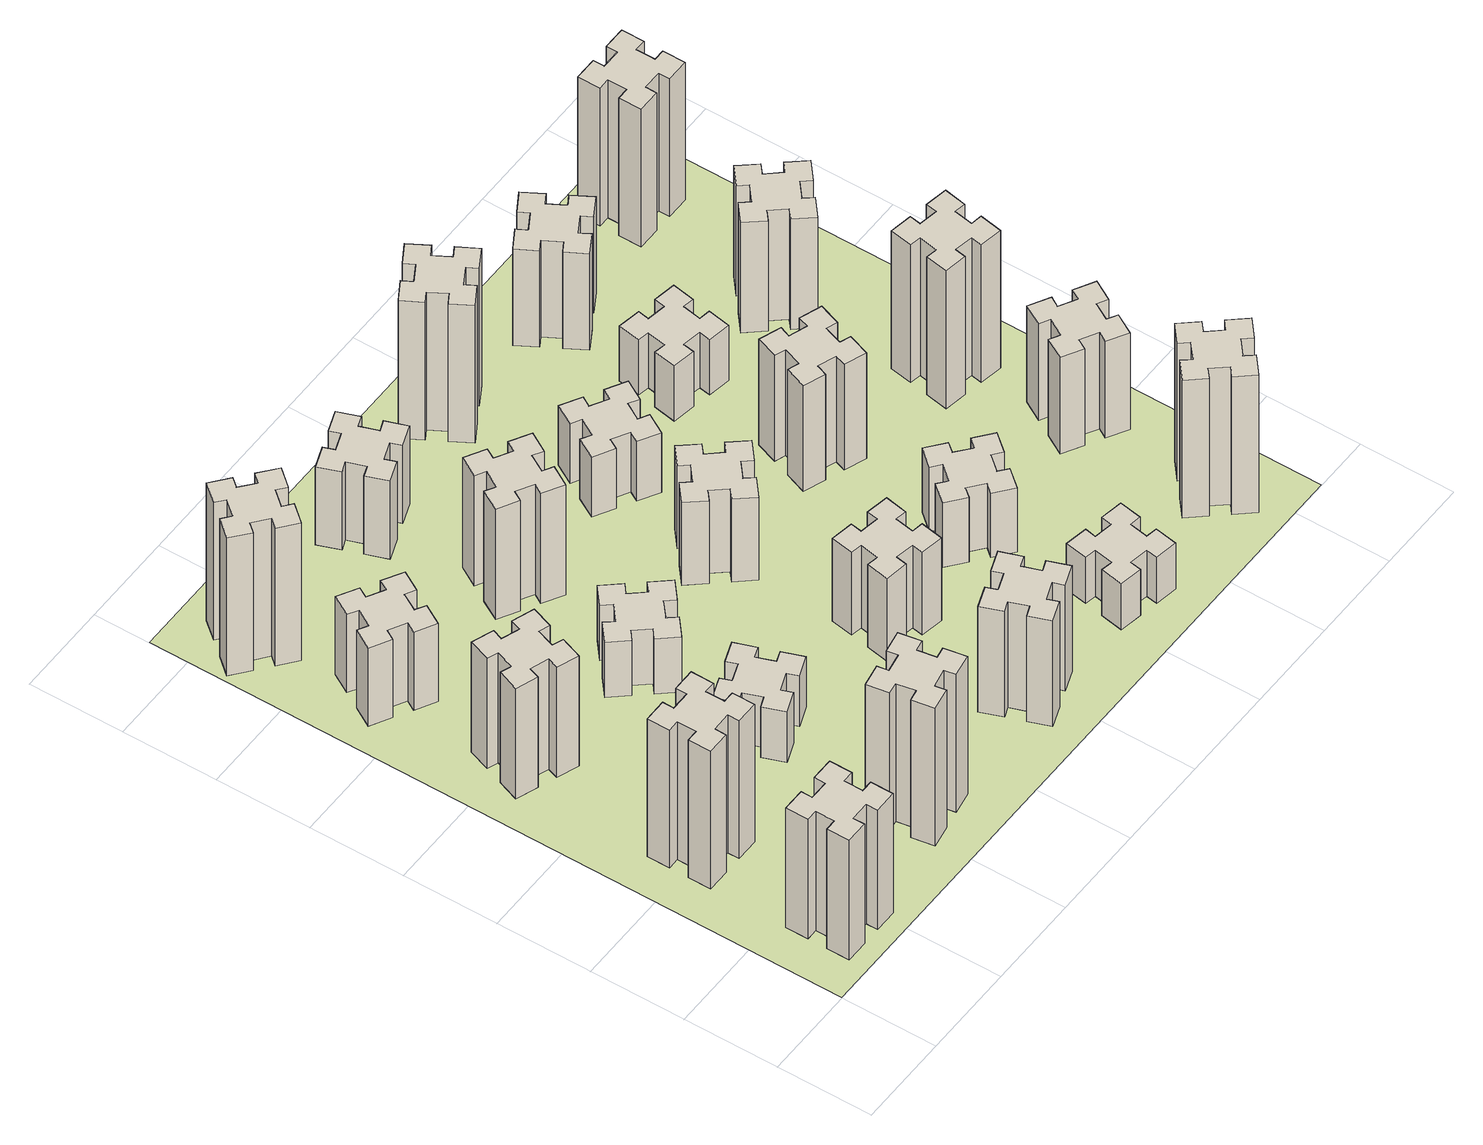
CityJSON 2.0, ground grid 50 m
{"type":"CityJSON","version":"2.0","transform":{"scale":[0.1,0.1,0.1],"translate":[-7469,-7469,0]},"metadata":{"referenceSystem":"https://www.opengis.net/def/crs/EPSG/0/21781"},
"CityObjects":{
"building1":{"type":"Building","attributes":{"class":"1000","function":"1000","usage":"1000","yearOfConstruction":2016,"roofType":"1000","measuredHeight":78,"storeysAboveGround":30,"storeysBelowGround":0},"geometry":[{"type":"Solid","lod":"1","boundaries":[[[[0,1,2,3,4,5,6,7,8,9,10,11,12,13,14,15,16,17,18,19]],[[17,16,20,21]],[[16,15,22,20]],[[15,14,23,22]],[[14,13,24,23]],[[13,12,25,24]],[[12,11,26,25]],[[11,10,27,26]],[[10,9,28,27]],[[9,8,29,28]],[[8,7,30,29]],[[7,6,31,30]],[[6,5,32,31]],[[5,4,33,32]],[[4,3,34,33]],[[3,2,35,34]],[[2,1,36,35]],[[1,0,37,36]],[[0,19,38,37]],[[19,18,39,38]],[[18,17,21,39]],[[24,25,26,27,28,29,30,31,32,33,34,35,36,37,38,39,21,20,22,23]]]]}]},
"building2":{"type":"Building","attributes":{"class":"1000","function":"1000","usage":"1000","yearOfConstruction":2016,"roofType":"1000","measuredHeight":90,"storeysAboveGround":30,"storeysBelowGround":0},"geometry":[{"type":"Solid","lod":"1","boundaries":[[[[40,41,42,43,44,45,46,47,48,49,50,51,52,53,54,55,56,57,58,59]],[[57,56,60,61]],[[56,55,62,60]],[[55,54,63,62]],[[54,53,64,63]],[[53,52,65,64]],[[52,51,66,65]],[[51,50,67,66]],[[50,49,68,67]],[[49,48,69,68]],[[48,47,70,69]],[[47,46,71,70]],[[46,45,72,71]],[[45,44,73,72]],[[44,43,74,73]],[[43,42,75,74]],[[42,41,76,75]],[[41,40,77,76]],[[40,59,78,77]],[[59,58,79,78]],[[58,57,61,79]],[[64,65,66,67,68,69,70,71,72,73,74,75,76,77,78,79,61,60,62,63]]]]}]},
"building3":{"type":"Building","attributes":{"class":"1000","function":"1000","usage":"1000","yearOfConstruction":2016,"roofType":"1000","measuredHeight":72,"storeysAboveGround":30,"storeysBelowGround":0},"geometry":[{"type":"Solid","lod":"1","boundaries":[[[[80,81,82,83,84,85,86,87,88,89,90,91,92,93,94,95,96,97,98,99]],[[97,96,100,101]],[[96,95,102,100]],[[95,94,103,102]],[[94,93,104,103]],[[93,92,105,104]],[[92,91,106,105]],[[91,90,107,106]],[[90,89,108,107]],[[89,88,109,108]],[[88,87,110,109]],[[87,86,111,110]],[[86,85,112,111]],[[85,84,113,112]],[[84,83,114,113]],[[83,82,115,114]],[[82,81,116,115]],[[81,80,117,116]],[[80,99,118,117]],[[99,98,119,118]],[[98,97,101,119]],[[104,105,106,107,108,109,110,111,112,113,114,115,116,117,118,119,101,100,102,103]]]]}]},
"building4":{"type":"Building","attributes":{"class":"1000","function":"1000","usage":"1000","yearOfConstruction":2016,"roofType":"1000","measuredHeight":51,"storeysAboveGround":30,"storeysBelowGround":0},"geometry":[{"type":"Solid","lod":"1","boundaries":[[[[120,121,122,123,124,125,126,127,128,129,130,131,132,133,134,135,136,137,138,139]],[[137,136,140,141]],[[136,135,142,140]],[[135,134,143,142]],[[134,133,144,143]],[[133,132,145,144]],[[132,131,146,145]],[[131,130,147,146]],[[130,129,148,147]],[[129,128,149,148]],[[128,127,150,149]],[[127,126,151,150]],[[126,125,152,151]],[[125,124,153,152]],[[124,123,154,153]],[[123,122,155,154]],[[122,121,156,155]],[[121,120,157,156]],[[120,139,158,157]],[[139,138,159,158]],[[138,137,141,159]],[[144,145,146,147,148,149,150,151,152,153,154,155,156,157,158,159,141,140,142,143]]]]}]},
"building5":{"type":"Building","attributes":{"class":"1000","function":"1000","usage":"1000","yearOfConstruction":2016,"roofType":"1000","measuredHeight":90,"storeysAboveGround":30,"storeysBelowGround":0},"geometry":[{"type":"Solid","lod":"1","boundaries":[[[[160,161,162,163,164,165,166,167,168,169,170,171,172,173,174,175,176,177,178,179]],[[177,176,180,181]],[[176,175,182,180]],[[175,174,183,182]],[[174,173,184,183]],[[173,172,185,184]],[[172,171,186,185]],[[171,170,187,186]],[[170,169,188,187]],[[169,168,189,188]],[[168,167,190,189]],[[167,166,191,190]],[[166,165,192,191]],[[165,164,193,192]],[[164,163,194,193]],[[163,162,195,194]],[[162,161,196,195]],[[161,160,197,196]],[[160,179,198,197]],[[179,178,199,198]],[[178,177,181,199]],[[184,185,186,187,188,189,190,191,192,193,194,195,196,197,198,199,181,180,182,183]]]]}]},
"building6":{"type":"Building","attributes":{"class":"1000","function":"1000","usage":"1000","yearOfConstruction":2016,"roofType":"1000","measuredHeight":90,"storeysAboveGround":30,"storeysBelowGround":0},"geometry":[{"type":"Solid","lod":"1","boundaries":[[[[200,201,202,203,204,205,206,207,208,209,210,211,212,213,214,215,216,217,218,219]],[[217,216,220,221]],[[216,215,222,220]],[[215,214,223,222]],[[214,213,224,223]],[[213,212,225,224]],[[212,211,226,225]],[[211,210,227,226]],[[210,209,228,227]],[[209,208,229,228]],[[208,207,230,229]],[[207,206,231,230]],[[206,205,232,231]],[[205,204,233,232]],[[204,203,234,233]],[[203,202,235,234]],[[202,201,236,235]],[[201,200,237,236]],[[200,219,238,237]],[[219,218,239,238]],[[218,217,221,239]],[[224,225,226,227,228,229,230,231,232,233,234,235,236,237,238,239,221,220,222,223]]]]}]},
"building7":{"type":"Building","attributes":{"class":"1000","function":"1000","usage":"1000","yearOfConstruction":2016,"roofType":"1000","measuredHeight":33,"storeysAboveGround":30,"storeysBelowGround":0},"geometry":[{"type":"Solid","lod":"1","boundaries":[[[[240,241,242,243,244,245,246,247,248,249,250,251,252,253,254,255,256,257,258,259]],[[257,256,260,261]],[[256,255,262,260]],[[255,254,263,262]],[[254,253,264,263]],[[253,252,265,264]],[[252,251,266,265]],[[251,250,267,266]],[[250,249,268,267]],[[249,248,269,268]],[[248,247,270,269]],[[247,246,271,270]],[[246,245,272,271]],[[245,244,273,272]],[[244,243,274,273]],[[243,242,275,274]],[[242,241,276,275]],[[241,240,277,276]],[[240,259,278,277]],[[259,258,279,278]],[[258,257,261,279]],[[264,265,266,267,268,269,270,271,272,273,274,275,276,277,278,279,261,260,262,263]]]]}]},
"building8":{"type":"Building","attributes":{"class":"1000","function":"1000","usage":"1000","yearOfConstruction":2016,"roofType":"1000","measuredHeight":36,"storeysAboveGround":30,"storeysBelowGround":0},"geometry":[{"type":"Solid","lod":"1","boundaries":[[[[280,281,282,283,284,285,286,287,288,289,290,291,292,293,294,295,296,297,298,299]],[[297,296,300,301]],[[296,295,302,300]],[[295,294,303,302]],[[294,293,304,303]],[[293,292,305,304]],[[292,291,306,305]],[[291,290,307,306]],[[290,289,308,307]],[[289,288,309,308]],[[288,287,310,309]],[[287,286,311,310]],[[286,285,312,311]],[[285,284,313,312]],[[284,283,314,313]],[[283,282,315,314]],[[282,281,316,315]],[[281,280,317,316]],[[280,299,318,317]],[[299,298,319,318]],[[298,297,301,319]],[[304,305,306,307,308,309,310,311,312,313,314,315,316,317,318,319,301,300,302,303]]]]}]},
"building9":{"type":"Building","attributes":{"class":"1000","function":"1000","usage":"1000","yearOfConstruction":2016,"roofType":"1000","measuredHeight":72,"storeysAboveGround":30,"storeysBelowGround":0},"geometry":[{"type":"Solid","lod":"1","boundaries":[[[[320,321,322,323,324,325,326,327,328,329,330,331,332,333,334,335,336,337,338,339]],[[337,336,340,341]],[[336,335,342,340]],[[335,334,343,342]],[[334,333,344,343]],[[333,332,345,344]],[[332,331,346,345]],[[331,330,347,346]],[[330,329,348,347]],[[329,328,349,348]],[[328,327,350,349]],[[327,326,351,350]],[[326,325,352,351]],[[325,324,353,352]],[[324,323,354,353]],[[323,322,355,354]],[[322,321,356,355]],[[321,320,357,356]],[[320,339,358,357]],[[339,338,359,358]],[[338,337,341,359]],[[344,345,346,347,348,349,350,351,352,353,354,355,356,357,358,359,341,340,342,343]]]]}]},
"building10":{"type":"Building","attributes":{"class":"1000","function":"1000","usage":"1000","yearOfConstruction":2016,"roofType":"1000","measuredHeight":69,"storeysAboveGround":30,"storeysBelowGround":0},"geometry":[{"type":"Solid","lod":"1","boundaries":[[[[360,361,362,363,364,365,366,367,368,369,370,371,372,373,374,375,376,377,378,379]],[[377,376,380,381]],[[376,375,382,380]],[[375,374,383,382]],[[374,373,384,383]],[[373,372,385,384]],[[372,371,386,385]],[[371,370,387,386]],[[370,369,388,387]],[[369,368,389,388]],[[368,367,390,389]],[[367,366,391,390]],[[366,365,392,391]],[[365,364,393,392]],[[364,363,394,393]],[[363,362,395,394]],[[362,361,396,395]],[[361,360,397,396]],[[360,379,398,397]],[[379,378,399,398]],[[378,377,381,399]],[[384,385,386,387,388,389,390,391,392,393,394,395,396,397,398,399,381,380,382,383]]]]}]},
"building11":{"type":"Building","attributes":{"class":"1000","function":"1000","usage":"1000","yearOfConstruction":2016,"roofType":"1000","measuredHeight":51,"storeysAboveGround":30,"storeysBelowGround":0},"geometry":[{"type":"Solid","lod":"1","boundaries":[[[[400,401,402,403,404,405,406,407,408,409,410,411,412,413,414,415,416,417,418,419]],[[417,416,420,421]],[[416,415,422,420]],[[415,414,423,422]],[[414,413,424,423]],[[413,412,425,424]],[[412,411,426,425]],[[411,410,427,426]],[[410,409,428,427]],[[409,408,429,428]],[[408,407,430,429]],[[407,406,431,430]],[[406,405,432,431]],[[405,404,433,432]],[[404,403,434,433]],[[403,402,435,434]],[[402,401,436,435]],[[401,400,437,436]],[[400,419,438,437]],[[419,418,439,438]],[[418,417,421,439]],[[424,425,426,427,428,429,430,431,432,433,434,435,436,437,438,439,421,420,422,423]]]]}]},
"building12":{"type":"Building","attributes":{"class":"1000","function":"1000","usage":"1000","yearOfConstruction":2016,"roofType":"1000","measuredHeight":54,"storeysAboveGround":30,"storeysBelowGround":0},"geometry":[{"type":"Solid","lod":"1","boundaries":[[[[440,441,442,443,444,445,446,447,448,449,450,451,452,453,454,455,456,457,458,459]],[[457,456,460,461]],[[456,455,462,460]],[[455,454,463,462]],[[454,453,464,463]],[[453,452,465,464]],[[452,451,466,465]],[[451,450,467,466]],[[450,449,468,467]],[[449,448,469,468]],[[448,447,470,469]],[[447,446,471,470]],[[446,445,472,471]],[[445,444,473,472]],[[444,443,474,473]],[[443,442,475,474]],[[442,441,476,475]],[[441,440,477,476]],[[440,459,478,477]],[[459,458,479,478]],[[458,457,461,479]],[[464,465,466,467,468,469,470,471,472,473,474,475,476,477,478,479,461,460,462,463]]]]}]},
"building13":{"type":"Building","attributes":{"class":"1000","function":"1000","usage":"1000","yearOfConstruction":2016,"roofType":"1000","measuredHeight":54,"storeysAboveGround":30,"storeysBelowGround":0},"geometry":[{"type":"Solid","lod":"1","boundaries":[[[[480,481,482,483,484,485,486,487,488,489,490,491,492,493,494,495,496,497,498,499]],[[497,496,500,501]],[[496,495,502,500]],[[495,494,503,502]],[[494,493,504,503]],[[493,492,505,504]],[[492,491,506,505]],[[491,490,507,506]],[[490,489,508,507]],[[489,488,509,508]],[[488,487,510,509]],[[487,486,511,510]],[[486,485,512,511]],[[485,484,513,512]],[[484,483,514,513]],[[483,482,515,514]],[[482,481,516,515]],[[481,480,517,516]],[[480,499,518,517]],[[499,498,519,518]],[[498,497,501,519]],[[504,505,506,507,508,509,510,511,512,513,514,515,516,517,518,519,501,500,502,503]]]]}]},
"building14":{"type":"Building","attributes":{"class":"1000","function":"1000","usage":"1000","yearOfConstruction":2016,"roofType":"1000","measuredHeight":39,"storeysAboveGround":30,"storeysBelowGround":0},"geometry":[{"type":"Solid","lod":"1","boundaries":[[[[520,521,522,523,524,525,526,527,528,529,530,531,532,533,534,535,536,537,538,539]],[[537,536,540,541]],[[536,535,542,540]],[[535,534,543,542]],[[534,533,544,543]],[[533,532,545,544]],[[532,531,546,545]],[[531,530,547,546]],[[530,529,548,547]],[[529,528,549,548]],[[528,527,550,549]],[[527,526,551,550]],[[526,525,552,551]],[[525,524,553,552]],[[524,523,554,553]],[[523,522,555,554]],[[522,521,556,555]],[[521,520,557,556]],[[520,539,558,557]],[[539,538,559,558]],[[538,537,541,559]],[[544,545,546,547,548,549,550,551,552,553,554,555,556,557,558,559,541,540,542,543]]]]}]},
"building15":{"type":"Building","attributes":{"class":"1000","function":"1000","usage":"1000","yearOfConstruction":2016,"roofType":"1000","measuredHeight":30,"storeysAboveGround":30,"storeysBelowGround":0},"geometry":[{"type":"Solid","lod":"1","boundaries":[[[[560,561,562,563,564,565,566,567,568,569,570,571,572,573,574,575,576,577,578,579]],[[577,576,580,581]],[[576,575,582,580]],[[575,574,583,582]],[[574,573,584,583]],[[573,572,585,584]],[[572,571,586,585]],[[571,570,587,586]],[[570,569,588,587]],[[569,568,589,588]],[[568,567,590,589]],[[567,566,591,590]],[[566,565,592,591]],[[565,564,593,592]],[[564,563,594,593]],[[563,562,595,594]],[[562,561,596,595]],[[561,560,597,596]],[[560,579,598,597]],[[579,578,599,598]],[[578,577,581,599]],[[584,585,586,587,588,589,590,591,592,593,594,595,596,597,598,599,581,580,582,583]]]]}]},
"building16":{"type":"Building","attributes":{"class":"1000","function":"1000","usage":"1000","yearOfConstruction":2016,"roofType":"1000","measuredHeight":90,"storeysAboveGround":30,"storeysBelowGround":0},"geometry":[{"type":"Solid","lod":"1","boundaries":[[[[600,601,602,603,604,605,606,607,608,609,610,611,612,613,614,615,616,617,618,619]],[[617,616,620,621]],[[616,615,622,620]],[[615,614,623,622]],[[614,613,624,623]],[[613,612,625,624]],[[612,611,626,625]],[[611,610,627,626]],[[610,609,628,627]],[[609,608,629,628]],[[608,607,630,629]],[[607,606,631,630]],[[606,605,632,631]],[[605,604,633,632]],[[604,603,634,633]],[[603,602,635,634]],[[602,601,636,635]],[[601,600,637,636]],[[600,619,638,637]],[[619,618,639,638]],[[618,617,621,639]],[[624,625,626,627,628,629,630,631,632,633,634,635,636,637,638,639,621,620,622,623]]]]}]},
"building17":{"type":"Building","attributes":{"class":"1000","function":"1000","usage":"1000","yearOfConstruction":2016,"roofType":"1000","measuredHeight":42,"storeysAboveGround":30,"storeysBelowGround":0},"geometry":[{"type":"Solid","lod":"1","boundaries":[[[[640,641,642,643,644,645,646,647,648,649,650,651,652,653,654,655,656,657,658,659]],[[657,656,660,661]],[[656,655,662,660]],[[655,654,663,662]],[[654,653,664,663]],[[653,652,665,664]],[[652,651,666,665]],[[651,650,667,666]],[[650,649,668,667]],[[649,648,669,668]],[[648,647,670,669]],[[647,646,671,670]],[[646,645,672,671]],[[645,644,673,672]],[[644,643,674,673]],[[643,642,675,674]],[[642,641,676,675]],[[641,640,677,676]],[[640,659,678,677]],[[659,658,679,678]],[[658,657,661,679]],[[664,665,666,667,668,669,670,671,672,673,674,675,676,677,678,679,661,660,662,663]]]]}]},
"building18":{"type":"Building","attributes":{"class":"1000","function":"1000","usage":"1000","yearOfConstruction":2016,"roofType":"1000","measuredHeight":69,"storeysAboveGround":30,"storeysBelowGround":0},"geometry":[{"type":"Solid","lod":"1","boundaries":[[[[680,681,682,683,684,685,686,687,688,689,690,691,692,693,694,695,696,697,698,699]],[[697,696,700,701]],[[696,695,702,700]],[[695,694,703,702]],[[694,693,704,703]],[[693,692,705,704]],[[692,691,706,705]],[[691,690,707,706]],[[690,689,708,707]],[[689,688,709,708]],[[688,687,710,709]],[[687,686,711,710]],[[686,685,712,711]],[[685,684,713,712]],[[684,683,714,713]],[[683,682,715,714]],[[682,681,716,715]],[[681,680,717,716]],[[680,699,718,717]],[[699,698,719,718]],[[698,697,701,719]],[[704,705,706,707,708,709,710,711,712,713,714,715,716,717,718,719,701,700,702,703]]]]}]},
"building19":{"type":"Building","attributes":{"class":"1000","function":"1000","usage":"1000","yearOfConstruction":2016,"roofType":"1000","measuredHeight":36,"storeysAboveGround":30,"storeysBelowGround":0},"geometry":[{"type":"Solid","lod":"1","boundaries":[[[[720,721,722,723,724,725,726,727,728,729,730,731,732,733,734,735,736,737,738,739]],[[737,736,740,741]],[[736,735,742,740]],[[735,734,743,742]],[[734,733,744,743]],[[733,732,745,744]],[[732,731,746,745]],[[731,730,747,746]],[[730,729,748,747]],[[729,728,749,748]],[[728,727,750,749]],[[727,726,751,750]],[[726,725,752,751]],[[725,724,753,752]],[[724,723,754,753]],[[723,722,755,754]],[[722,721,756,755]],[[721,720,757,756]],[[720,739,758,757]],[[739,738,759,758]],[[738,737,741,759]],[[744,745,746,747,748,749,750,751,752,753,754,755,756,757,758,759,741,740,742,743]]]]}]},
"building20":{"type":"Building","attributes":{"class":"1000","function":"1000","usage":"1000","yearOfConstruction":2016,"roofType":"1000","measuredHeight":90,"storeysAboveGround":30,"storeysBelowGround":0},"geometry":[{"type":"Solid","lod":"1","boundaries":[[[[760,761,762,763,764,765,766,767,768,769,770,771,772,773,774,775,776,777,778,779]],[[777,776,780,781]],[[776,775,782,780]],[[775,774,783,782]],[[774,773,784,783]],[[773,772,785,784]],[[772,771,786,785]],[[771,770,787,786]],[[770,769,788,787]],[[769,768,789,788]],[[768,767,790,789]],[[767,766,791,790]],[[766,765,792,791]],[[765,764,793,792]],[[764,763,794,793]],[[763,762,795,794]],[[762,761,796,795]],[[761,760,797,796]],[[760,779,798,797]],[[779,778,799,798]],[[778,777,781,799]],[[784,785,786,787,788,789,790,791,792,793,794,795,796,797,798,799,781,780,782,783]]]]}]},
"building21":{"type":"Building","attributes":{"class":"1000","function":"1000","usage":"1000","yearOfConstruction":2016,"roofType":"1000","measuredHeight":63,"storeysAboveGround":30,"storeysBelowGround":0},"geometry":[{"type":"Solid","lod":"1","boundaries":[[[[800,801,802,803,804,805,806,807,808,809,810,811,812,813,814,815,816,817,818,819]],[[817,816,820,821]],[[816,815,822,820]],[[815,814,823,822]],[[814,813,824,823]],[[813,812,825,824]],[[812,811,826,825]],[[811,810,827,826]],[[810,809,828,827]],[[809,808,829,828]],[[808,807,830,829]],[[807,806,831,830]],[[806,805,832,831]],[[805,804,833,832]],[[804,803,834,833]],[[803,802,835,834]],[[802,801,836,835]],[[801,800,837,836]],[[800,819,838,837]],[[819,818,839,838]],[[818,817,821,839]],[[824,825,826,827,828,829,830,831,832,833,834,835,836,837,838,839,821,820,822,823]]]]}]},
"building22":{"type":"Building","attributes":{"class":"1000","function":"1000","usage":"1000","yearOfConstruction":2016,"roofType":"1000","measuredHeight":63,"storeysAboveGround":30,"storeysBelowGround":0},"geometry":[{"type":"Solid","lod":"1","boundaries":[[[[840,841,842,843,844,845,846,847,848,849,850,851,852,853,854,855,856,857,858,859]],[[857,856,860,861]],[[856,855,862,860]],[[855,854,863,862]],[[854,853,864,863]],[[853,852,865,864]],[[852,851,866,865]],[[851,850,867,866]],[[850,849,868,867]],[[849,848,869,868]],[[848,847,870,869]],[[847,846,871,870]],[[846,845,872,871]],[[845,844,873,872]],[[844,843,874,873]],[[843,842,875,874]],[[842,841,876,875]],[[841,840,877,876]],[[840,859,878,877]],[[859,858,879,878]],[[858,857,861,879]],[[864,865,866,867,868,869,870,871,872,873,874,875,876,877,878,879,861,860,862,863]]]]}]},
"building23":{"type":"Building","attributes":{"class":"1000","function":"1000","usage":"1000","yearOfConstruction":2016,"roofType":"1000","measuredHeight":90,"storeysAboveGround":30,"storeysBelowGround":0},"geometry":[{"type":"Solid","lod":"1","boundaries":[[[[880,881,882,883,884,885,886,887,888,889,890,891,892,893,894,895,896,897,898,899]],[[897,896,900,901]],[[896,895,902,900]],[[895,894,903,902]],[[894,893,904,903]],[[893,892,905,904]],[[892,891,906,905]],[[891,890,907,906]],[[890,889,908,907]],[[889,888,909,908]],[[888,887,910,909]],[[887,886,911,910]],[[886,885,912,911]],[[885,884,913,912]],[[884,883,914,913]],[[883,882,915,914]],[[882,881,916,915]],[[881,880,917,916]],[[880,899,918,917]],[[899,898,919,918]],[[898,897,901,919]],[[904,905,906,907,908,909,910,911,912,913,914,915,916,917,918,919,901,900,902,903]]]]}]},
"building24":{"type":"Building","attributes":{"class":"1000","function":"1000","usage":"1000","yearOfConstruction":2016,"roofType":"1000","measuredHeight":72,"storeysAboveGround":30,"storeysBelowGround":0},"geometry":[{"type":"Solid","lod":"1","boundaries":[[[[920,921,922,923,924,925,926,927,928,929,930,931,932,933,934,935,936,937,938,939]],[[937,936,940,941]],[[936,935,942,940]],[[935,934,943,942]],[[934,933,944,943]],[[933,932,945,944]],[[932,931,946,945]],[[931,930,947,946]],[[930,929,948,947]],[[929,928,949,948]],[[928,927,950,949]],[[927,926,951,950]],[[926,925,952,951]],[[925,924,953,952]],[[924,923,954,953]],[[923,922,955,954]],[[922,921,956,955]],[[921,920,957,956]],[[920,939,958,957]],[[939,938,959,958]],[[938,937,941,959]],[[944,945,946,947,948,949,950,951,952,953,954,955,956,957,958,959,941,940,942,943]]]]}]},
"building25":{"type":"Building","attributes":{"class":"1000","function":"1000","usage":"1000","yearOfConstruction":2016,"roofType":"1000","measuredHeight":90,"storeysAboveGround":30,"storeysBelowGround":0},"geometry":[{"type":"Solid","lod":"1","boundaries":[[[[960,961,962,963,964,965,966,967,968,969,970,971,972,973,974,975,976,977,978,979]],[[977,976,980,981]],[[976,975,982,980]],[[975,974,983,982]],[[974,973,984,983]],[[973,972,985,984]],[[972,971,986,985]],[[971,970,987,986]],[[970,969,988,987]],[[969,968,989,988]],[[968,967,990,989]],[[967,966,991,990]],[[966,965,992,991]],[[965,964,993,992]],[[964,963,994,993]],[[963,962,995,994]],[[962,961,996,995]],[[961,960,997,996]],[[960,979,998,997]],[[979,978,999,998]],[[978,977,981,999]],[[984,985,986,987,988,989,990,991,992,993,994,995,996,997,998,999,981,980,982,983]]]]}]},
"landuse1":{"type":"LandUse","attributes":{"name":"plot1","function":"1010"},"geometry":[{"type":"MultiSurface","lod":"1","boundaries":[[[1000,1001,1002,1003]]]}]}
},
"vertices":[
[265,325,0],[265,225,0],[205,225,0],[205,105,0],[325,105,0],[325,165,0],[425,165,0],[425,105,0],[545,105,0],[545,225,0],[485,225,0],[485,325,0],[545,325,0],[545,445,0],[425,445,0],[425,385,0],[325,385,0],[325,445,0],[205,445,0],[205,325,0],[325,385,780],[325,445,780],[425,385,780],[425,445,780],[545,445,780],[545,325,780],[485,325,780],[485,225,780],[545,225,780],[545,105,780],[425,105,780],[425,165,780],[325,165,780],[325,105,780],[205,105,780],[205,225,780],[265,225,780],[265,325,780],[205,325,780],[205,445,780],
[265,1065,0],[265,965,0],[205,965,0],[205,845,0],[325,845,0],[325,905,0],[425,905,0],[425,845,0],[545,845,0],[545,965,0],[485,965,0],[485,1065,0],[545,1065,0],[545,1185,0],[425,1185,0],[425,1125,0],[325,1125,0],[325,1185,0],[205,1185,0],[205,1065,0],[325,1125,900],[325,1185,900],[425,1125,900],[425,1185,900],[545,1185,900],[545,1065,900],[485,1065,900],[485,965,900],[545,965,900],[545,845,900],[425,845,900],[425,905,900],[325,905,900],[325,845,900],[205,845,900],[205,965,900],[265,965,900],[265,1065,900],[205,1065,900],[205,1185,900],
[291,1869,0],[385,1835,0],[364,1779,0],[477,1737,0],[518,1850,0],[462,1871,0],[496,1965,0],[552,1944,0],[593,2057,0],[480,2098,0],[460,2042,0],[366,2076,0],[387,2132,0],[274,2173,0],[233,2060,0],[289,2040,0],[255,1946,0],[199,1967,0],[157,1854,0],[270,1813,0],[255,1946,720],[199,1967,720],[289,2040,720],[233,2060,720],[274,2173,720],[387,2132,720],[366,2076,720],[460,2042,720],[480,2098,720],[593,2057,720],[552,1944,720],[496,1965,720],[462,1871,720],[518,1850,720],[477,1737,720],[364,1779,720],[385,1835,720],[291,1869,720],[270,1813,720],[157,1854,720],
[446,2597,0],[496,2684,0],[548,2654,0],[608,2758,0],[504,2818,0],[474,2766,0],[387,2816,0],[417,2868,0],[313,2928,0],[253,2824,0],[305,2794,0],[255,2707,0],[203,2737,0],[143,2633,0],[247,2573,0],[277,2625,0],[364,2575,0],[334,2523,0],[438,2463,0],[498,2567,0],[364,2575,510],[334,2523,510],[277,2625,510],[247,2573,510],[143,2633,510],[203,2737,510],[255,2707,510],[305,2794,510],[253,2824,510],[313,2928,510],[417,2868,510],[387,2816,510],[474,2766,510],[504,2818,510],[608,2758,510],[548,2654,510],[496,2684,510],[446,2597,510],[498,2567,510],[438,2463,510],
[1085,258,0],[1184,276,0],[1194,217,0],[1312,237,0],[1291,356,0],[1232,345,0],[1215,444,0],[1274,454,0],[1253,572,0],[1135,551,0],[1145,492,0],[1047,475,0],[1037,534,0],[918,513,0],[939,395,0],[998,405,0],[1016,307,0],[957,297,0],[977,178,0],[1096,199,0],[1016,307,900],[957,297,900],[998,405,900],[939,395,900],[918,513,900],[1037,534,900],[1047,475,900],[1145,492,900],[1135,551,900],[1253,572,900],[1274,454,900],[1215,444,900],[1232,345,900],[1291,356,900],[1312,237,900],[1194,217,900],[1184,276,900],[1085,258,900],[1096,199,900],[977,178,900],
[384,3387,0],[308,3452,0],[346,3498,0],[254,3575,0],[177,3483,0],[223,3444,0],[159,3368,0],[113,3406,0],[36,3314,0],[128,3237,0],[166,3283,0],[243,3219,0],[204,3173,0],[296,3096,0],[373,3188,0],[327,3226,0],[392,3303,0],[438,3264,0],[515,3356,0],[423,3433,0],[392,3303,900],[438,3264,900],[327,3226,900],[373,3188,900],[296,3096,900],[204,3173,900],[243,3219,900],[166,3283,900],[128,3237,900],[36,3314,900],[113,3406,900],[159,3368,900],[223,3444,900],[177,3483,900],[254,3575,900],[346,3498,900],[308,3452,900],[384,3387,900],[423,3433,900],[515,3356,900],
[1125,1336,0],[1031,1302,0],[1010,1358,0],[897,1317,0],[939,1204,0],[995,1225,0],[1029,1131,0],[973,1110,0],[1014,997,0],[1127,1039,0],[1106,1095,0],[1200,1129,0],[1220,1073,0],[1333,1114,0],[1292,1227,0],[1236,1206,0],[1202,1300,0],[1258,1320,0],[1217,1433,0],[1104,1392,0],[1202,1300,330],[1258,1320,330],[1236,1206,330],[1292,1227,330],[1333,1114,330],[1220,1073,330],[1200,1129,330],[1106,1095,330],[1127,1039,330],[1014,997,330],[973,1110,330],[1029,1131,330],[995,1225,330],[939,1204,330],[897,1317,330],[1010,1358,330],[1031,1302,330],[1125,1336,330],[1104,1392,330],[1217,1433,330],
[1083,1972,0],[1006,1907,0],[968,1953,0],[876,1876,0],[953,1784,0],[999,1823,0],[1063,1746,0],[1017,1708,0],[1094,1616,0],[1186,1693,0],[1148,1739,0],[1224,1803,0],[1263,1757,0],[1355,1834,0],[1278,1926,0],[1232,1888,0],[1167,1964,0],[1213,2003,0],[1136,2095,0],[1044,2018,0],[1167,1964,360],[1213,2003,360],[1232,1888,360],[1278,1926,360],[1355,1834,360],[1263,1757,360],[1224,1803,360],[1148,1739,360],[1186,1693,360],[1094,1616,360],[1017,1708,360],[1063,1746,360],[999,1823,360],[953,1784,360],[876,1876,360],[968,1953,360],[1006,1907,360],[1083,1972,360],[1044,2018,360],[1136,2095,360],
[1314,2666,0],[1227,2716,0],[1257,2768,0],[1153,2828,0],[1093,2724,0],[1145,2694,0],[1095,2607,0],[1043,2637,0],[983,2533,0],[1087,2473,0],[1117,2525,0],[1204,2475,0],[1174,2423,0],[1278,2363,0],[1338,2467,0],[1286,2497,0],[1336,2584,0],[1388,2554,0],[1448,2658,0],[1344,2718,0],[1336,2584,720],[1388,2554,720],[1286,2497,720],[1338,2467,720],[1278,2363,720],[1174,2423,720],[1204,2475,720],[1117,2525,720],[1087,2473,720],[983,2533,720],[1043,2637,720],[1095,2607,720],[1145,2694,720],[1093,2724,720],[1153,2828,720],[1257,2768,720],[1227,2716,720],[1314,2666,720],[1344,2718,720],[1448,2658,720],
[1965,496,0],[1871,462,0],[1850,518,0],[1737,477,0],[1779,364,0],[1835,385,0],[1869,291,0],[1813,270,0],[1854,157,0],[1967,199,0],[1946,255,0],[2040,289,0],[2060,233,0],[2173,274,0],[2132,387,0],[2076,366,0],[2042,460,0],[2098,480,0],[2057,593,0],[1944,552,0],[2042,460,690],[2098,480,690],[2076,366,690],[2132,387,690],[2173,274,690],[2060,233,690],[2040,289,690],[1946,255,690],[1967,199,690],[1854,157,690],[1813,270,690],[1869,291,690],[1835,385,690],[1779,364,690],[1737,477,690],[1850,518,690],[1871,462,690],[1965,496,690],[1944,552,690],[2057,593,690],
[1125,3456,0],[1031,3422,0],[1010,3478,0],[897,3437,0],[939,3324,0],[995,3345,0],[1029,3251,0],[973,3230,0],[1014,3117,0],[1127,3159,0],[1106,3215,0],[1200,3249,0],[1220,3193,0],[1333,3234,0],[1292,3347,0],[1236,3326,0],[1202,3420,0],[1258,3440,0],[1217,3553,0],[1104,3512,0],[1202,3420,510],[1258,3440,510],[1236,3326,510],[1292,3347,510],[1333,3234,510],[1220,3193,510],[1200,3249,510],[1106,3215,510],[1127,3159,510],[1014,3117,510],[973,3230,510],[1029,3251,510],[995,3345,510],[939,3324,510],[897,3437,510],[1010,3478,510],[1031,3422,510],[1125,3456,510],[1104,3512,510],[1217,3553,510],
[2055,1047,0],[2072,1145,0],[2131,1135,0],[2152,1253,0],[2034,1274,0],[2024,1215,0],[1925,1232,0],[1936,1291,0],[1817,1312,0],[1797,1194,0],[1856,1184,0],[1838,1085,0],[1779,1096,0],[1758,977,0],[1877,957,0],[1887,1016,0],[1985,998,0],[1975,939,0],[2093,918,0],[2114,1037,0],[1985,998,540],[1975,939,540],[1887,1016,540],[1877,957,540],[1758,977,540],[1779,1096,540],[1838,1085,540],[1856,1184,540],[1797,1194,540],[1817,1312,540],[1936,1291,540],[1925,1232,540],[2024,1215,540],[2034,1274,540],[2152,1253,540],[2131,1135,540],[2072,1145,540],[2055,1047,540],[2114,1037,540],[2093,918,540],
[1972,1988,0],[1907,2064,0],[1953,2103,0],[1876,2195,0],[1784,2118,0],[1823,2072,0],[1746,2007,0],[1708,2053,0],[1616,1976,0],[1693,1884,0],[1739,1923,0],[1803,1846,0],[1757,1808,0],[1834,1716,0],[1926,1793,0],[1888,1839,0],[1964,1903,0],[2003,1857,0],[2095,1934,0],[2018,2026,0],[1964,1903,540],[2003,1857,540],[1888,1839,540],[1926,1793,540],[1834,1716,540],[1757,1808,540],[1803,1846,540],[1739,1923,540],[1693,1884,540],[1616,1976,540],[1708,2053,540],[1746,2007,540],[1823,2072,540],[1784,2118,540],[1876,2195,540],[1953,2103,540],[1907,2064,540],[1972,1988,540],[2018,2026,540],[2095,1934,540],
[2026,2497,0],[2076,2584,0],[2128,2554,0],[2188,2658,0],[2084,2718,0],[2054,2666,0],[1967,2716,0],[1997,2768,0],[1893,2828,0],[1833,2724,0],[1885,2694,0],[1835,2607,0],[1783,2637,0],[1723,2533,0],[1827,2473,0],[1857,2525,0],[1944,2475,0],[1914,2423,0],[2018,2363,0],[2078,2467,0],[1944,2475,390],[1914,2423,390],[1857,2525,390],[1827,2473,390],[1723,2533,390],[1783,2637,390],[1835,2607,390],[1885,2694,390],[1833,2724,390],[1893,2828,390],[1997,2768,390],[1967,2716,390],[2054,2666,390],[2084,2718,390],[2188,2658,390],[2128,2554,390],[2076,2584,390],[2026,2497,390],[2078,2467,390],[2018,2363,390],
[2596,444,0],[2578,345,0],[2519,356,0],[2498,237,0],[2617,217,0],[2627,276,0],[2725,258,0],[2715,199,0],[2833,178,0],[2854,297,0],[2795,307,0],[2812,405,0],[2871,395,0],[2892,513,0],[2774,534,0],[2764,475,0],[2665,492,0],[2676,551,0],[2557,572,0],[2537,454,0],[2665,492,300],[2676,551,300],[2764,475,300],[2774,534,300],[2892,513,300],[2871,395,300],[2812,405,300],[2795,307,300],[2854,297,300],[2833,178,300],[2715,199,300],[2725,258,300],[2627,276,300],[2617,217,300],[2498,237,300],[2519,356,300],[2578,345,300],[2596,444,300],[2537,454,300],[2557,572,300],
[1844,3556,0],[1757,3506,0],[1727,3558,0],[1623,3498,0],[1683,3394,0],[1735,3424,0],[1785,3337,0],[1733,3307,0],[1793,3203,0],[1897,3263,0],[1867,3315,0],[1954,3365,0],[1984,3313,0],[2088,3373,0],[2028,3477,0],[1976,3447,0],[1926,3534,0],[1978,3564,0],[1918,3668,0],[1814,3608,0],[1926,3534,900],[1978,3564,900],[1976,3447,900],[2028,3477,900],[2088,3373,900],[1984,3313,900],[1954,3365,900],[1867,3315,900],[1897,3263,900],[1793,3203,900],[1733,3307,900],[1785,3337,900],[1735,3424,900],[1683,3394,900],[1623,3498,900],[1727,3558,900],[1757,3506,900],[1844,3556,900],[1814,3608,900],[1918,3668,900],
[2647,1006,0],[2712,1083,0],[2758,1044,0],[2835,1136,0],[2743,1213,0],[2704,1167,0],[2628,1232,0],[2666,1278,0],[2574,1355,0],[2497,1263,0],[2543,1224,0],[2479,1148,0],[2433,1186,0],[2356,1094,0],[2448,1017,0],[2486,1063,0],[2563,999,0],[2524,953,0],[2616,876,0],[2693,968,0],[2563,999,420],[2524,953,420],[2486,1063,420],[2448,1017,420],[2356,1094,420],[2433,1186,420],[2479,1148,420],[2543,1224,420],[2497,1263,420],[2574,1355,420],[2666,1278,420],[2628,1232,420],[2704,1167,420],[2743,1213,420],[2835,1136,420],[2758,1044,420],[2712,1083,420],[2647,1006,420],[2693,968,420],[2616,876,420],
[2682,1871,0],[2716,1965,0],[2772,1944,0],[2813,2057,0],[2700,2098,0],[2680,2042,0],[2586,2076,0],[2607,2132,0],[2494,2173,0],[2453,2060,0],[2509,2040,0],[2475,1946,0],[2419,1967,0],[2377,1854,0],[2490,1813,0],[2511,1869,0],[2605,1835,0],[2584,1779,0],[2697,1737,0],[2738,1850,0],[2605,1835,690],[2584,1779,690],[2511,1869,690],[2490,1813,690],[2377,1854,690],[2419,1967,690],[2475,1946,690],[2509,2040,690],[2453,2060,690],[2494,2173,690],[2607,2132,690],[2586,2076,690],[2680,2042,690],[2700,2098,690],[2813,2057,690],[2772,1944,690],[2716,1965,690],[2682,1871,690],[2738,1850,690],[2697,1737,690],
[2664,2795,0],[2565,2812,0],[2576,2871,0],[2457,2892,0],[2437,2774,0],[2496,2764,0],[2478,2665,0],[2419,2676,0],[2398,2557,0],[2517,2537,0],[2527,2596,0],[2625,2578,0],[2615,2519,0],[2733,2498,0],[2754,2617,0],[2695,2627,0],[2712,2725,0],[2771,2715,0],[2792,2833,0],[2674,2854,0],[2712,2725,360],[2771,2715,360],[2695,2627,360],[2754,2617,360],[2733,2498,360],[2615,2519,360],[2625,2578,360],[2527,2596,360],[2517,2537,360],[2398,2557,360],[2419,2676,360],[2478,2665,360],[2496,2764,360],[2437,2774,360],[2457,2892,360],[2576,2871,360],[2565,2812,360],[2664,2795,360],[2674,2854,360],[2792,2833,360],
[3468,259,0],[3544,323,0],[3583,277,0],[3675,354,0],[3598,446,0],[3552,408,0],[3487,484,0],[3533,523,0],[3456,615,0],[3364,538,0],[3403,492,0],[3326,427,0],[3288,473,0],[3196,396,0],[3273,304,0],[3319,343,0],[3383,266,0],[3337,228,0],[3414,136,0],[3506,213,0],[3383,266,900],[3337,228,900],[3319,343,900],[3273,304,900],[3196,396,900],[3288,473,900],[3326,427,900],[3403,492,900],[3364,538,900],[3456,615,900],[3533,523,900],[3487,484,900],[3552,408,900],[3598,446,900],[3675,354,900],[3583,277,900],[3544,323,900],[3468,259,900],[3506,213,900],[3414,136,900],
[2716,3347,0],[2666,3434,0],[2718,3464,0],[2658,3568,0],[2554,3508,0],[2584,3456,0],[2497,3406,0],[2467,3458,0],[2363,3398,0],[2423,3294,0],[2475,3324,0],[2525,3237,0],[2473,3207,0],[2533,3103,0],[2637,3163,0],[2607,3215,0],[2694,3265,0],[2724,3213,0],[2828,3273,0],[2768,3377,0],[2694,3265,630],[2724,3213,630],[2607,3215,630],[2637,3163,630],[2533,3103,630],[2473,3207,630],[2525,3237,630],[2475,3324,630],[2423,3294,630],[2363,3398,630],[2467,3458,630],[2497,3406,630],[2584,3456,630],[2554,3508,630],[2658,3568,630],[2718,3464,630],[2666,3434,630],[2716,3347,630],[2768,3377,630],[2828,3273,630],
[3506,1017,0],[3556,1104,0],[3608,1074,0],[3668,1178,0],[3564,1238,0],[3534,1186,0],[3447,1236,0],[3477,1288,0],[3373,1348,0],[3313,1244,0],[3365,1214,0],[3315,1127,0],[3263,1157,0],[3203,1053,0],[3307,993,0],[3337,1045,0],[3424,995,0],[3394,943,0],[3498,883,0],[3558,987,0],[3424,995,630],[3394,943,630],[3337,1045,630],[3307,993,630],[3203,1053,630],[3263,1157,630],[3315,1127,630],[3365,1214,630],[3313,1244,630],[3373,1348,630],[3477,1288,630],[3447,1236,630],[3534,1186,630],[3564,1238,630],[3668,1178,630],[3608,1074,630],[3556,1104,630],[3506,1017,630],[3558,987,630],[3498,883,630],
[3267,1656,0],[3365,1638,0],[3355,1579,0],[3473,1558,0],[3494,1677,0],[3435,1687,0],[3452,1785,0],[3511,1775,0],[3532,1893,0],[3414,1914,0],[3404,1855,0],[3305,1872,0],[3316,1931,0],[3197,1952,0],[3177,1834,0],[3236,1824,0],[3218,1725,0],[3159,1736,0],[3138,1617,0],[3257,1597,0],[3218,1725,900],[3159,1736,900],[3236,1824,900],[3177,1834,900],[3197,1952,900],[3316,1931,900],[3305,1872,900],[3404,1855,900],[3414,1914,900],[3532,1893,900],[3511,1775,900],[3452,1785,900],[3435,1687,900],[3494,1677,900],[3473,1558,900],[3355,1579,900],[3365,1638,900],[3267,1656,900],[3257,1597,900],[3138,1617,900],
[3119,2563,0],[3183,2486,0],[3137,2448,0],[3214,2356,0],[3306,2433,0],[3268,2479,0],[3344,2543,0],[3383,2497,0],[3475,2574,0],[3398,2666,0],[3352,2628,0],[3287,2704,0],[3333,2743,0],[3256,2835,0],[3164,2758,0],[3203,2712,0],[3126,2647,0],[3088,2693,0],[2996,2616,0],[3073,2524,0],[3126,2647,720],[3088,2693,720],[3203,2712,720],[3164,2758,720],[3256,2835,720],[3333,2743,720],[3287,2704,720],[3352,2628,720],[3398,2666,720],[3475,2574,720],[3383,2497,720],[3344,2543,720],[3268,2479,720],[3306,2433,720],[3214,2356,720],[3137,2448,720],[3183,2486,720],[3119,2563,720],[3073,2524,720],[2996,2616,720],
[3285,3325,0],[3385,3325,0],[3385,3265,0],[3505,3265,0],[3505,3385,0],[3445,3385,0],[3445,3485,0],[3505,3485,0],[3505,3605,0],[3385,3605,0],[3385,3545,0],[3285,3545,0],[3285,3605,0],[3165,3605,0],[3165,3485,0],[3225,3485,0],[3225,3385,0],[3165,3385,0],[3165,3265,0],[3285,3265,0],[3225,3385,900],[3165,3385,900],[3225,3485,900],[3165,3485,900],[3165,3605,900],[3285,3605,900],[3285,3545,900],[3385,3545,900],[3385,3605,900],[3505,3605,900],[3505,3485,900],[3445,3485,900],[3445,3385,900],[3505,3385,900],[3505,3265,900],[3385,3265,900],[3385,3325,900],[3285,3325,900],[3285,3265,900],[3165,3265,900],
[5,3705,0],[3705,3705,0],[3705,5,0],[5,5,0]
]}
